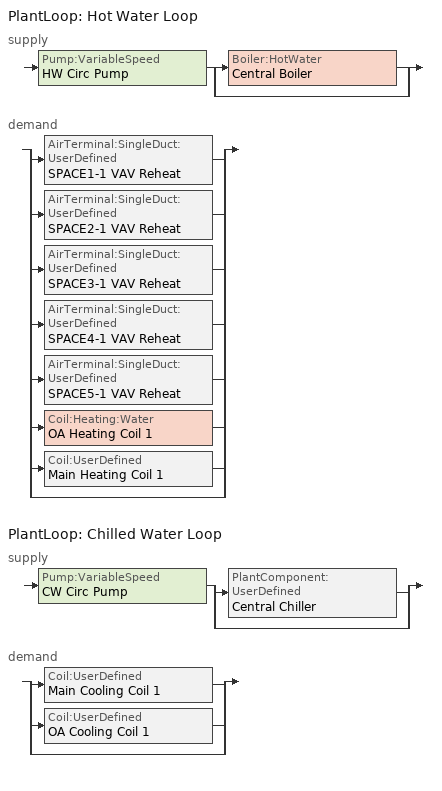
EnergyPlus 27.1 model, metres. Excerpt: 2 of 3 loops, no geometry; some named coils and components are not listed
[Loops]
PlantLoop 'Hot Water Loop'
 supply: Pump:VariableSpeed 'HW Circ Pump' > split
  | Boiler:HotWater 'Central Boiler'
  | bypass
 demand: split
  | AirTerminal:SingleDuct:UserDefined 'SPACE1-1 VAV Reheat'
  | AirTerminal:SingleDuct:UserDefined 'SPACE2-1 VAV Reheat'
  | AirTerminal:SingleDuct:UserDefined 'SPACE3-1 VAV Reheat'
  | AirTerminal:SingleDuct:UserDefined 'SPACE4-1 VAV Reheat'
  | AirTerminal:SingleDuct:UserDefined 'SPACE5-1 VAV Reheat'
  | Coil:Heating:Water 'OA Heating Coil 1'
  | Coil:UserDefined 'Main Heating Coil 1'
  | bypass
PlantLoop 'Chilled Water Loop'
 supply: Pump:VariableSpeed 'CW Circ Pump' > split
  | PlantComponent:UserDefined 'Central Chiller'
  | bypass
 demand: split
  | Coil:UserDefined 'Main Cooling Coil 1'
  | Coil:UserDefined 'OA Cooling Coil 1'
  | bypass
[Sizing:Plant]
Name | Loop Type | Design Loop Exit Temperature {C} | Loop Design Temperature Difference {deltaC}
Hot Water Loop | Heating | 82 | 11
Chilled Water Loop | Cooling | 7 | 4
[Coil:Heating:Water]
OA Heating Coil 1: Availability Schedule=CoolingCoilAvailSched; U-Factor Times Area Value {W/K}=Autosize; Maximum Water Flow Rate {m3/s}=Autosize; Performance Input Method=UFactorTimesAreaAndDesignWaterFlowRate; Rated Capacity {W}=Autosize; Rated Inlet Water Temperature {C}=82.2; Rated Inlet Air Temperature {C}=16.6; Rated Outlet Water Temperature {C}=71.1; Rated Outlet Air Temperature {C}=32.2
[Coil:UserDefined]
OA Cooling Coil 1: Overall Model Simulation Program Calling Manager=OA Cooling Coil Model Program Manager; Model Setup and Sizing Program Calling Manager=OA Cooling Coil Init Program Manager; Number of Air Connections=1; Plant Connection is Used=Yes
[EnergyManagementSystem:ProgramCallingManager]
OA Cooling Coil Model Program Manager: UserDefinedComponentModel; OA_CWCoil_ModelInput; CW_Coil_Sim_Model; OA_CWCoil_ModelOuput
OA Cooling Coil Init Program Manager: UserDefinedComponentModel; InitOASimpleCoilModel
[EnergyManagementSystem:Program]
OA_CWCoil_ModelInput: Set Air_Mdot       = OACoil_Air_Mdot; Set Air_Tsp        = OACoil_Air_Tsp; Set Water_Mdot     = OACoil_Water_Mdot; Set Water_cp       = OACoil_Water_cp; Set Air_Tinlet     = OACoil_Air_Tinlet; Set Water_Tinlet   = OACoil_Water_Tinlet; Set Air_Winlet     = OACoil_Air_Winlet; Set Water_Mdot_Max = OACoil_Mdot_Max; Set Coil_Eff       = 0.68
OA_CWCoil_ModelOuput: Set OACoil_Water_MdotRequest = Water_MdotRequest; Set OACoil_Air_Tout          = Air_Tout; Set OACoil_Air_Wout          = Air_Wout; Set OACoil_tot_cool_Power    = Tot_Cool_Power; Set OACoil_tot_cool_Energy   = Tot_Cool_Power * SystemTimestep * 3600; Set OACoil_Air_MdotOut       = Air_Mdot; Set OACoil_Water_Tout        = Water_Tout
InitOASimpleCoilModel: Set CWLoopExitTemp = 7.0; Set CWLoopDeltaTemp = 0.5 * 4.0; Set CW_CP = @CPCW CWLoopExitTemp; Set CW_rho = @RhoH2O CWLoopExitTemp; Set Dummy = OA_Design_Tdb; Set Dummy = OA_Design_W; Set Dummy = OA_Design_Vdot; Set Houtdoor = @HFnTdbW OA_Design_Tdb OA_Design_W; Set OA_rho = @RhoAirFnPbTdbW OA_Press OA_Design_Tdb OA_Design_W; Set OA_mdot = OA_Design_Vdot * OA_rho; Set Hleaving = @HFnTdbW 11.0 0.008; Set OACoil_CoolDes_Qdot = OA_mdot * ( Houtdoor - Hleaving); Set OACoil_Water_DesignVdot = OACoil_CoolDes_Qdot / (( CW_rho * CW_CP) * CWLoopDeltaTemp); Set OACoil_Mdot_Min = 0.0; Set OACoil_Mdot_Max = OACoil_Water_DesignVdot * CW_rho
CW_Coil_Sim_Model: IF Air_Mdot == 0.0; SET Air_Tout = Air_Tinlet; SET Air_Wout = Air_Winlet; Set Air_MdotOut = Air_Mdot; Set tot_cool_Power = 0.0; Set Water_Tout = Water_Tinlet; Set Water_MdotRequest = 0.0; RETURN; ENDIF; Set AirIn_Enth     = @HFnTdbW Air_Tinlet Air_Winlet; Set Air_Wout_Limit = @WFnTdbRhPb Water_Tinlet 1 OA_Press; Set AirOut_Enth_Limit = @HFnTdbW Water_Tinlet Air_Wout_Limit; Set MaxQdot      = Coil_Eff * Air_Mdot * (AirIn_Enth - AirOut_Enth_Limit); IF MaxQdot <= 0.0; SET Air_Tout          = Air_Tinlet; SET Air_Wout          = Air_Winlet; Set Air_MdotOut       = Air_Mdot; Set tot_cool_Power    = 0.0; Set Water_Tout        = Water_Tinlet; Set Water_MdotRequest = 0.0; RETURN; ENDIF; Set AirIn_dewpoint = @TdpFnWpb Air_Winlet OA_Press; IF  AirIn_dewpoint < Air_Tsp; Set Air_Wout = Air_Winlet; Set Air_HoutSP = @HFnTdbW Air_Tsp Air_Wout; Set Qdot_SP    = Air_Mdot * (AirIn_Enth - Air_HoutSP); IF Qdot_SP > MaxQdot; Set Air_Hout = AirIn_Enth - (MaxQdot/Air_Mdot); ELSE; Set Air_Hout = Air_HoutSP; ENDIF; ELSEIF AirIn_dewpoint > Air_Tsp; Set Air_WoutSP = @WFnTdbRhPb Air_Tsp 1 OA_Press; Set Air_HoutSP = @HFnTdbW Air_Tsp Air_WoutSP; Set Qdot_SP    = Air_Mdot * (AirIn_Enth - Air_HoutSP); IF Qdot_SP > MaxQdot; set Air_Hout = AirIn_Enth - (MaxQdot/Air_Mdot); set Air_Tsat = @TsatFnHPb Air_Hout OA_Press; SEt Air_Wout = @WFnTdbRhPb Air_Tsat 1 OA_Press; ELSE; set Air_Hout = Air_HoutSP; SEt Air_Wout = Air_WoutSP; ENDIF; ENDIF; Set Air_Tout = @TdbFnHW Air_Hout Air_Wout; Set ActualQdot  = Air_Mdot * (AirIn_Enth   - Air_Hout); Set Water_partLoad = ActualQdot / MaxQdot; Set Water_MdotRequest = Water_Mdot_Max * Water_PartLoad; IF (Water_Mdot > 0.0); Set CW_tempRise = ActualQdot/(Water_Mdot * Water_cp); ELSE; Set CW_tempRise = ActualQdot/(Water_MdotRequest * Water_cp); ENDIF; Set Water_Tout = Water_Tinlet + CW_tempRise; Set tot_cool_Power = ActualQdot
[EnergyManagementSystem:OutputVariable]
OA CW Coil Total Cooling Rate: EMS Variable=OACoil_tot_cool_Power; Type of Data in Variable=Averaged; Update Frequency=SystemTimestep; EMS Program or Subroutine=Oa_CWCoil_ModelOuput; Units=W
[EnergyManagementSystem:Actuator] Actuated Component Unique=OA Cooling Coil 1
Name | Actuated Component Type | Actuated Component Control Type
OACoil_Mdot_Min | Plant Connection | Minimum Mass Flow Rate
OACoil_Mdot_Max | Plant Connection | Maximum Mass Flow Rate
OACoil_Water_Tout | Plant Connection | Outlet Temperature
OACoil_Water_MdotRequest | Plant Connection | Mass Flow Rate
OACoil_Water_DesignVdot | Plant Connection | Design Volume Flow Rate
OACoil_Air_Tout | Air Connection 1 | Outlet Temperature
OACoil_Air_Wout | Air Connection 1 | Outlet Humidity Ratio
OACoil_Air_MdotOut | Air Connection 1 | Mass Flow Rate
[EnergyManagementSystem:Sensor]
OACoil_Air_Tsp: Output:Variable or Output:Meter Index Key=OA Mixing Box 1 Inlet Node; Output:Variable or Output:Meter=System Node Setpoint Temperature
[EnergyManagementSystem:InternalVariable]
Name | Internal Data Index Key | Internal Data Type
OACoil_Air_Tinlet | OA Cooling Coil 1 | Inlet Temperature for Air Connection 1
OACoil_Air_Mdot | OA Cooling Coil 1 | Inlet Mass Flow Rate for Air Connection 1
OACoil_Air_Winlet | OA Cooling Coil 1 | Inlet Humidity Ratio for Air Connection 1
OACoil_Air_rho | OA Cooling Coil 1 | Inlet Density for Air Connection 1
OACoil_Air_cp | OA Cooling Coil 1 | Inlet Specific Heat for Air Connection 1
OACoil_Water_Tinlet | OA Cooling Coil 1 | Inlet Temperature for Plant Connection
OACoil_Water_Mdot | OA Cooling Coil 1 | Inlet Mass Flow Rate for Plant Connection
OACoil_Water_rho | OA Cooling Coil 1 | Inlet Density for Plant Connection
OACoil_Water_cp | OA Cooling Coil 1 | Inlet Specific Heat for Plant Connection
CW_Cp | Central Chiller | Inlet Specific Heat for Plant Connection 1
CW_rho | Central Chiller | Inlet Density for Plant Connection 1
[Controller:WaterCoil]
OA HC Controller 1: Control Variable=Temperature; Action=Normal; Actuator Variable=Flow; Controller Convergence Tolerance {deltaC}=0.002; Maximum Actuated Flow {m3/s}=Autosize; Minimum Actuated Flow {m3/s}=0
[SetpointManager:Scheduled] Control Variable=Temperature
Name | Schedule | Setpoint Node or NodeList
OA Air Temp Manager 1 | OA Cooling Supply Air Temp Sch | OA Mixing Box 1 Inlet Node
OA Air Temp Manager 2 | OA Heating Supply Air Temp Sch | OA Heating Coil 1 Air Outlet Node
Hot Water Loop Setpoint Manager | HW Loop Temp Schedule | HW Supply Outlet Node
Central Boiler Setpoint Manager | HW Loop Temp Schedule | Central Boiler Outlet Node
Chilled Water Loop Setpoint Manager | CW Loop Temp Schedule | CW Supply Outlet Node
Central Chiller Setpoint Manager | CW Loop Temp Schedule | Central Chiller Outlet Node
[PlantLoop] Fluid Type=Water; Maximum Loop Flow Rate {m3/s}=Autosize; Minimum Loop Flow Rate {m3/s}=0; Load Distribution Scheme=SequentialLoad
Name | Plant Equipment Operation Scheme | Maximum Loop Temperature {C} | Minimum Loop Temperature {C}
Hot Water Loop | Hot Loop Operation | 100 | 10
Chilled Water Loop | CW Loop Operation | 98 | 1
[PlantEquipmentOperationSchemes] Control Scheme 1 Schedule=PlantOnSched
Name | Control Scheme 1
Hot Loop Operation | Central Boiler Only
CW Loop Operation | Central Chiller Only
[PlantEquipmentOperation:HeatingLoad]
Central Boiler Only: Load Range 1 Lower Limit {W}=0; Load Range 1 Upper Limit {W}=1e+06; Range 1 Equipment List=heating plant
[PlantEquipmentList]
heating plant: Central Boiler
Cooling Plant: Central Chiller
[Boiler:HotWater]
Central Boiler: Fuel Type=NaturalGas; Nominal Capacity {W}=Autosize; Nominal Thermal Efficiency=0.8; Efficiency Curve Temperature Evaluation Variable=LeavingBoiler; Normalized Boiler Efficiency Curve=BoilerEfficiency; Design Water Flow Rate {m3/s}=Autosize; Minimum Part Load Ratio=0; Maximum Part Load Ratio=1.2; Optimum Part Load Ratio=1; Water Outlet Upper Temperature Limit {C}=100; Boiler Flow Mode=LeavingSetpointModulated
[Pump:VariableSpeed] Design Maximum Flow Rate {m3/s}=Autosize; Design Pump Head {Pa}=179352; Design Power Consumption {W}=Autosize; Motor Efficiency=0.9; Fraction of Motor Inefficiencies to Fluid Stream=0; Coefficient 1 of the Part Load Performance Curve=0; Coefficient 2 of the Part Load Performance Curve=1; Coefficient 3 of the Part Load Performance Curve=0; Coefficient 4 of the Part Load Performance Curve=0; Design Minimum Flow Rate {m3/s}=0; Pump Control Type=Intermittent
Name | Pump Flow Rate Schedule
HW Circ Pump
CW Circ Pump | CoolingPumpAvailSched
[AvailabilityManager:LowTemperatureTurnOff]
CW Low Temp Limit: Temperature {C}=2; Applicability Schedule=CoolingPumpAvailSched
[PlantEquipmentOperation:CoolingLoad]
Central Chiller Only: Load Range 1 Lower Limit {W}=0; Load Range 1 Upper Limit {W}=900000; Range 1 Equipment List=Cooling Plant
[PlantComponent:UserDefined]
Central Chiller: Number of Plant Loop Connections=1; Plant Connection 1 Loading Mode=MeetsLoadWithNominalCapacityLowOutLimit; Plant Connection 1 Loop Flow Request Mode=NeedsFlowIfLoopOn; Plant Connection 1 Initialization Program Calling Manager=Chiller Initialization; Plant Connection 1 Simulation Program Calling Manager=Chiller Simulation
[PythonPlugin:Instance] Run During Warmup Days=Yes; Python Module=PythonPluginUserDefined5ZoneAirCooled
Name | Plugin Class
Chiller Initialization | InitChiller
Chiller Simulation | SimChiller
[EnergyManagementSystem:MeteredOutputVariable]
OACoil tot cool Energy: EMS Variable=OACoil_tot_cool_Energy; Update Frequency=SystemTimestep; EMS Program or Subroutine=OA_CWCoil_ModelOuput; Resource Type=EnergyTransfer; Group Type=System; End-Use Category=CoolingCoils; Units=J
[Schedule:Compact]
CoolingCoilAvailSched: Through: 12/31, For: WeekDays, Until: 6:00, 0, Until: 20:00, 1, Until: 24:00, 0, For: SummerDesignDay WinterDesignDay, Until: 24:00, 1, For: AllOtherDays, Until: 24:00, 0
CoolingPumpAvailSched; PlantOnSched: Through: 12/31, For: AllDays, Until: 24:00, 1
CW Loop Temp Schedule: Through: 12/31, For: AllDays, Until: 24:00, 7.22
HW Loop Temp Schedule: Through: 12/31, For: AllDays, Until: 24:00, 82
OA Cooling Supply Air Temp Sch: Through: 12/31, For: AllDays, Until: 24:00, 11.5
OA Heating Supply Air Temp Sch: Through: 12/31, For: AllDays, Until: 24:00, 4.5
[Curve:Quadratic]
BoilerEfficiency: Coefficient1 Constant=1; Coefficient2 x=0; Coefficient3 x**2=0; Minimum Value of x=0; Maximum Value of x=1
